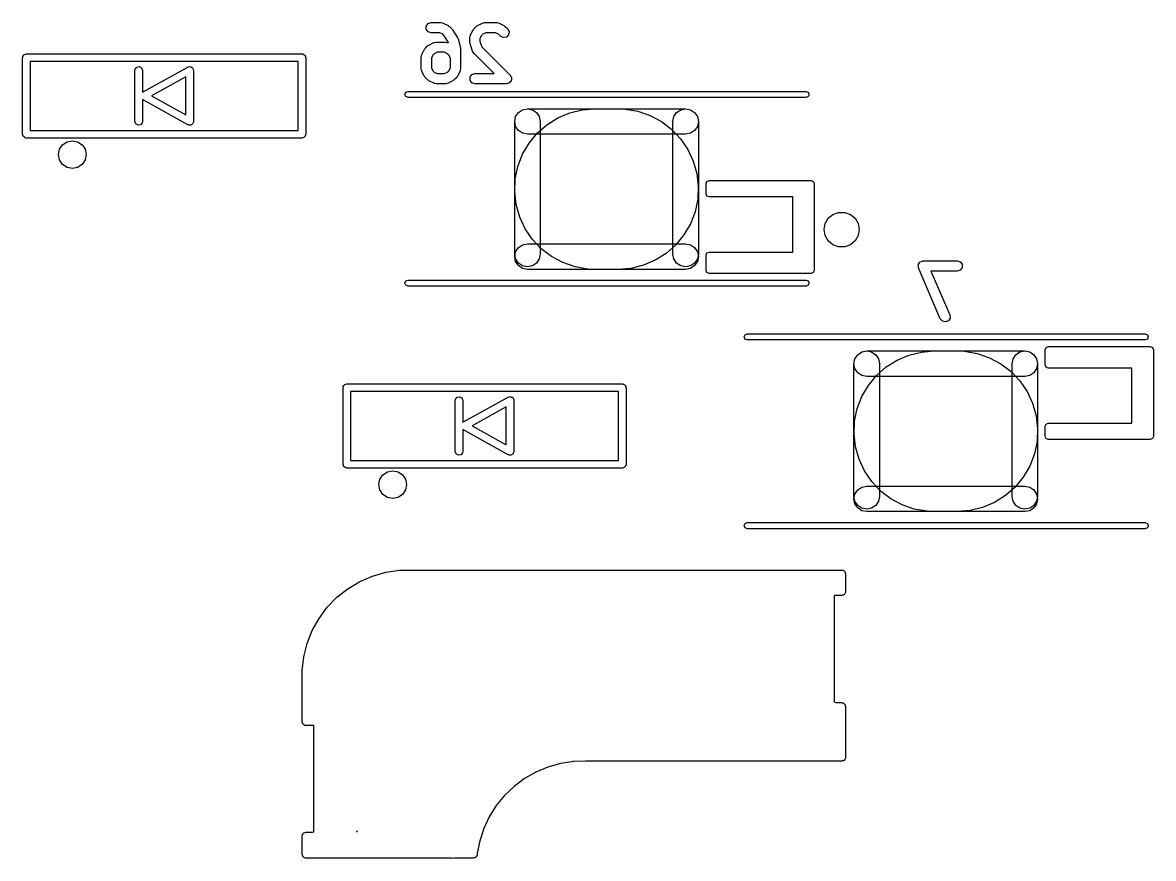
# Model space of a CAD drawing. Extents: x 62 to 223, y -188 to -37.
# Drawn here: x 125.56 to 147.72, y -66.85 to -50.46 of the extents above; entities that cross this region are included whole.
import ezdxf

# ---------------------------------------------------------------- set-up
doc = ezdxf.new("R2010")
doc.units = 0
doc.layers.add('BLACK', color=7, linetype='CONTINUOUS')

msp = doc.modelspace()

# ---------------------------------------------------------------- linework, layer by layer
at = {"layer": 'BLACK', "linetype": 'CONTINUOUS'}
for p, q in [((133.468, -50.5312), (133.505, -50.4812)), ((133.468, -50.593), (133.468, -50.5312)), ((133.505, -50.4812), (133.563, -50.4621)), ((133.563, -50.4621), (133.754, -50.4621)), ((133.754, -50.4621), (133.776, -50.4692)), ((133.776, -50.4692), (133.799, -50.4726)), ((133.799, -50.4726), (133.894, -50.5203)), ((133.894, -50.5203), (133.905, -50.5316)), ((133.905, -50.5316), (133.92, -50.539)), ((134.445, -50.539), (134.459, -50.5316)), ((134.459, -50.5316), (134.471, -50.5203)), ((134.471, -50.5203), (134.566, -50.4726)), ((134.566, -50.4726), (134.589, -50.4692)), ((134.589, -50.4692), (134.611, -50.4621)), ((134.611, -50.4621), (134.849, -50.4621)), ((134.849, -50.4621), (134.871, -50.4692)), ((134.871, -50.4692), (134.894, -50.4726)), ((134.894, -50.4726), (134.989, -50.5203)), ((134.989, -50.5203), (135.001, -50.5316)), ((135.001, -50.5316), (135.015, -50.539)), ((133.505, -50.643), (133.468, -50.593)), ((133.563, -50.6621), (133.505, -50.643)), ((133.73, -50.6621), (133.563, -50.6621)), ((133.79, -50.6919), (133.73, -50.6621)), ((133.819, -50.721), (133.79, -50.6919)), ((133.899, -50.8412), (133.819, -50.721)), ((133.92, -50.539), (133.967, -50.5866)), ((133.967, -50.5866), (133.972, -50.5956)), ((133.972, -50.5956), (133.98, -50.6019)), ((133.98, -50.6019), (134.075, -50.7447)), ((134.075, -50.7447), (134.08, -50.7613)), ((134.32, -50.7526), (134.328, -50.7306)), ((134.32, -50.8478), (134.32, -50.7526)), ((134.328, -50.7306), (134.331, -50.7078)), ((134.331, -50.7078), (134.379, -50.6126)), ((134.379, -50.6126), (134.39, -50.6011)), ((134.39, -50.6011), (134.397, -50.5866)), ((134.397, -50.5866), (134.445, -50.539)), ((134.55, -50.7166), (134.52, -50.7762)), ((134.575, -50.6919), (134.55, -50.7166)), ((134.635, -50.6621), (134.575, -50.6919)), ((134.825, -50.6621), (134.635, -50.6621)), ((134.885, -50.6919), (134.825, -50.6621)), ((134.921, -50.728), (134.885, -50.6919)), ((134.976, -50.7561), (134.921, -50.728)), ((135.037, -50.7464), (134.976, -50.7561)), ((135.015, -50.539), (135.063, -50.5866)), ((135.081, -50.7027), (135.037, -50.7464)), ((135.063, -50.5866), (135.091, -50.6417)), ((135.091, -50.6417), (135.081, -50.7027)), ((133.438, -50.982), (133.445, -50.9676)), ((133.445, -50.9676), (133.493, -50.92)), ((133.493, -50.92), (133.507, -50.9126)), ((133.507, -50.9126), (133.519, -50.9012)), ((133.519, -50.9012), (133.614, -50.8536)), ((133.614, -50.8536), (133.637, -50.8502)), ((133.637, -50.8502), (133.659, -50.843)), ((133.659, -50.843), (133.849, -50.843)), ((133.849, -50.843), (133.871, -50.8502)), ((133.871, -50.8502), (133.894, -50.8536)), ((133.894, -50.8536), (133.903, -50.8584)), ((133.903, -50.8584), (133.899, -50.8412)), ((134.08, -50.7613), (134.089, -50.7759)), ((134.089, -50.7759), (134.137, -50.9664)), ((134.137, -50.9664), (134.136, -50.9788)), ((134.325, -50.8632), (134.32, -50.8478)), ((134.326, -50.8794), (134.325, -50.8632)), ((134.373, -51.0223), (134.326, -50.8794)), ((134.52, -50.7762), (134.52, -50.8316)), ((134.52, -50.8316), (134.556, -50.9366)), ((134.556, -50.9366), (135.11, -51.4914)), ((125.555, -51.1497), (125.557, -51.14)), ((125.555, -52.6497), (125.555, -51.1497)), ((125.556, -51.1367), (125.558, -51.1338)), ((125.557, -51.14), (125.556, -51.1367)), ((125.558, -51.1338), (125.56, -51.124)), ((125.56, -51.124), (125.572, -51.1091)), ((125.572, -51.1091), (125.582, -51.0922)), ((125.582, -51.0922), (125.588, -51.0899)), ((125.588, -51.0899), (125.593, -51.0847)), ((125.593, -51.0847), (125.612, -51.0814)), ((125.612, -51.0814), (125.63, -51.0747)), ((125.63, -51.0747), (131.03, -51.0747)), ((131.03, -51.0747), (131.04, -51.0764)), ((131.04, -51.0764), (131.043, -51.0758)), ((131.043, -51.0758), (131.046, -51.0775)), ((131.046, -51.0775), (131.056, -51.0792)), ((131.056, -51.0792), (131.071, -51.0917)), ((131.071, -51.0917), (131.087, -51.1015)), ((131.087, -51.1015), (131.09, -51.1078)), ((131.09, -51.1078), (131.095, -51.1122)), ((131.095, -51.1122), (131.098, -51.1314)), ((131.098, -51.1314), (131.105, -51.1497)), ((131.105, -51.1497), (131.105, -52.6497)), ((133.368, -51.1335), (133.375, -51.1116)), ((133.368, -51.3716), (133.368, -51.1335)), ((133.375, -51.1116), (133.379, -51.0888)), ((133.379, -51.0888), (133.426, -50.9936)), ((133.426, -50.9936), (133.438, -50.982)), ((133.598, -51.0975), (133.568, -51.1571)), ((133.568, -51.1571), (133.568, -51.348)), ((133.623, -51.0728), (133.598, -51.0975)), ((133.682, -51.0431), (133.623, -51.0728)), ((133.825, -51.0431), (133.682, -51.0431)), ((133.885, -51.0728), (133.825, -51.0431)), ((133.91, -51.0975), (133.885, -51.0728)), ((133.94, -51.1571), (133.91, -51.0975)), ((133.94, -51.348), (133.94, -51.1571)), ((134.136, -50.9788), (134.14, -50.9907)), ((134.14, -50.9907), (134.14, -51.3716)), ((134.387, -51.0408), (134.373, -51.0223)), ((134.397, -51.0614), (134.387, -51.0408)), ((134.798, -51.4621), (134.397, -51.0614)), ((125.705, -51.2247), (125.705, -52.5747)), ((130.955, -51.2247), (125.705, -51.2247)), ((127.755, -51.3997), (127.76, -51.374)), ((127.755, -52.3997), (127.755, -51.3997)), ((127.76, -51.374), (127.792, -51.3347)), ((127.792, -51.3347), (127.843, -51.3258)), ((127.843, -51.3258), (127.887, -51.3515)), ((127.887, -51.3515), (127.905, -51.3997)), ((127.905, -51.8278), (128.794, -51.3341)), ((127.905, -51.3997), (127.905, -51.8278)), ((128.794, -51.3341), (128.818, -51.3256)), ((128.818, -51.3256), (128.831, -51.328)), ((128.831, -51.328), (128.843, -51.3258)), ((128.843, -51.3258), (128.855, -51.3328)), ((128.855, -51.3328), (128.869, -51.3354)), ((128.869, -51.3354), (128.877, -51.3452)), ((128.877, -51.3452), (128.887, -51.3515)), ((128.887, -51.3515), (128.892, -51.3645)), ((128.892, -51.3645), (128.901, -51.3752)), ((128.901, -51.3752), (128.901, -51.3878)), ((128.901, -51.3878), (128.905, -51.3997)), ((128.905, -51.3997), (128.905, -52.3997)), ((130.955, -52.5747), (130.955, -51.2247)), ((133.375, -51.3935), (133.368, -51.3716)), ((133.379, -51.4163), (133.375, -51.3935)), ((133.426, -51.5116), (133.379, -51.4163)), ((133.568, -51.348), (133.598, -51.4076)), ((133.598, -51.4076), (133.623, -51.4323)), ((133.885, -51.4323), (133.91, -51.4076)), ((133.91, -51.4076), (133.94, -51.348)), ((134.129, -51.4163), (134.081, -51.5116)), ((134.132, -51.3935), (134.129, -51.4163)), ((134.14, -51.3716), (134.132, -51.3935)), ((128.755, -51.5272), (128.084, -51.8997)), ((128.755, -52.2722), (128.755, -51.5272)), ((133.438, -51.5231), (133.426, -51.5116)), ((133.445, -51.5376), (133.438, -51.5231)), ((133.493, -51.5852), (133.445, -51.5376)), ((133.507, -51.5925), (133.493, -51.5852)), ((133.519, -51.6039), (133.507, -51.5925)), ((133.614, -51.6515), (133.519, -51.6039)), ((133.623, -51.4323), (133.682, -51.4621)), ((133.682, -51.4621), (133.825, -51.4621)), ((133.825, -51.4621), (133.885, -51.4323)), ((133.989, -51.6039), (133.894, -51.6515)), ((134.001, -51.5925), (133.989, -51.6039)), ((134.015, -51.5852), (134.001, -51.5925)), ((134.063, -51.5376), (134.015, -51.5852)), ((134.07, -51.5231), (134.063, -51.5376)), ((134.081, -51.5116), (134.07, -51.5231)), ((134.325, -51.5312), (134.362, -51.4812)), ((134.325, -51.593), (134.325, -51.5312)), ((134.362, -51.643), (134.325, -51.593)), ((134.362, -51.4812), (134.42, -51.4621)), ((134.42, -51.4621), (134.798, -51.4621)), ((135.112, -51.624), (135.098, -51.643)), ((135.11, -51.4914), (135.121, -51.5122)), ((135.129, -51.6075), (135.112, -51.624)), ((135.121, -51.5122), (135.135, -51.5312)), ((135.13, -51.5995), (135.129, -51.6075)), ((135.135, -51.593), (135.13, -51.5995)), ((135.135, -51.5312), (135.135, -51.5393)), ((135.135, -51.5393), (135.138, -51.5464)), ((135.138, -51.5464), (135.135, -51.5696)), ((135.135, -51.5696), (135.135, -51.593)), ((133.05, -51.8697), (133.068, -51.8273)), ((133.068, -51.8273), (133.11, -51.8097)), ((133.11, -51.8097), (140.91, -51.8097)), ((133.637, -51.655), (133.614, -51.6515)), ((133.659, -51.6621), (133.637, -51.655)), ((133.849, -51.6621), (133.659, -51.6621)), ((133.871, -51.655), (133.849, -51.6621)), ((133.894, -51.6515), (133.871, -51.655)), ((134.42, -51.6621), (134.362, -51.643)), ((135.04, -51.6621), (134.42, -51.6621)), ((135.062, -51.6549), (135.04, -51.6621)), ((135.085, -51.6512), (135.062, -51.6549)), ((135.091, -51.6455), (135.085, -51.6512)), ((135.098, -51.643), (135.091, -51.6455)), ((140.91, -51.8097), (140.952, -51.8273)), ((140.952, -51.8273), (140.97, -51.8697)), ((128.794, -52.4653), (127.905, -51.9716)), ((127.905, -51.9716), (127.905, -52.3997)), ((128.084, -51.8997), (128.755, -52.2722)), ((133.068, -51.9121), (133.05, -51.8697)), ((133.11, -51.9297), (133.068, -51.9121)), ((140.91, -51.9297), (133.11, -51.9297)), ((140.952, -51.9121), (140.91, -51.9297)), ((140.97, -51.8697), (140.952, -51.9121)), ((135.2, -52.4), (135.219, -52.3043)), ((135.2, -52.4), (135.219, -52.3043)), ((135.2, -52.4), (135.219, -52.3043)), ((135.2, -52.4), (135.219, -52.3043)), ((135.219, -52.3043), (135.273, -52.2232)), ((135.219, -52.3043), (135.273, -52.2232)), ((135.219, -52.3043), (135.273, -52.2232)), ((135.219, -52.3043), (135.273, -52.2232)), ((135.273, -52.2232), (135.354, -52.169)), ((135.273, -52.2232), (135.354, -52.169)), ((135.273, -52.2232), (135.354, -52.169)), ((135.273, -52.2232), (135.354, -52.169)), ((135.354, -52.169), (135.45, -52.15)), ((135.354, -52.169), (135.45, -52.15)), ((135.354, -52.169), (135.45, -52.15)), ((135.354, -52.169), (135.45, -52.15)), ((135.45, -52.15), (135.546, -52.169)), ((135.45, -52.15), (138.55, -52.15)), ((135.45, -52.15), (135.546, -52.169)), ((135.45, -52.15), (138.55, -52.15)), ((135.546, -52.169), (135.627, -52.2232)), ((135.546, -52.169), (135.627, -52.2232)), ((135.627, -52.2232), (135.681, -52.3043)), ((135.627, -52.2232), (135.681, -52.3043)), ((135.681, -52.3043), (135.7, -52.4)), ((135.681, -52.3043), (135.7, -52.4)), ((136.045, -52.3292), (136.278, -52.2305)), ((136.045, -52.3292), (136.278, -52.2305)), ((136.045, -52.3292), (136.278, -52.2305)), ((136.045, -52.3292), (136.278, -52.2305)), ((136.278, -52.2305), (136.523, -52.1703)), ((136.278, -52.2305), (136.523, -52.1703)), ((136.278, -52.2305), (136.523, -52.1703)), ((136.278, -52.2305), (136.523, -52.1703)), ((136.523, -52.1703), (136.775, -52.15)), ((136.523, -52.1703), (136.775, -52.15)), ((136.523, -52.1703), (136.775, -52.15)), ((136.523, -52.1703), (136.775, -52.15)), ((136.775, -52.15), (137.225, -52.15)), ((136.775, -52.15), (137.225, -52.15)), ((136.775, -52.15), (137.225, -52.15)), ((136.775, -52.15), (137.225, -52.15)), ((137.225, -52.15), (137.368, -52.1565)), ((137.225, -52.15), (137.368, -52.1565)), ((137.225, -52.15), (137.368, -52.1565)), ((137.225, -52.15), (137.368, -52.1565)), ((137.368, -52.1565), (137.617, -52.1995)), ((137.368, -52.1565), (137.617, -52.1995)), ((137.368, -52.1565), (137.617, -52.1995)), ((137.368, -52.1565), (137.617, -52.1995)), ((137.617, -52.1995), (137.856, -52.2817)), ((137.617, -52.1995), (137.856, -52.2817)), ((137.617, -52.1995), (137.856, -52.2817)), ((137.617, -52.1995), (137.856, -52.2817)), ((137.856, -52.2817), (138.078, -52.4011)), ((137.856, -52.2817), (138.078, -52.4011)), ((137.856, -52.2817), (138.078, -52.4011)), ((137.856, -52.2817), (138.078, -52.4011)), ((138.3, -52.4), (138.319, -52.3043)), ((138.3, -52.4), (138.319, -52.3043)), ((138.319, -52.3043), (138.373, -52.2232)), ((138.319, -52.3043), (138.373, -52.2232)), ((138.373, -52.2232), (138.454, -52.169)), ((138.373, -52.2232), (138.454, -52.169)), ((138.454, -52.169), (138.55, -52.15)), ((138.454, -52.169), (138.55, -52.15)), ((138.55, -52.15), (138.646, -52.169)), ((138.55, -52.15), (138.646, -52.169)), ((138.55, -52.15), (138.646, -52.169)), ((138.55, -52.15), (138.646, -52.169)), ((138.646, -52.169), (138.727, -52.2232)), ((138.646, -52.169), (138.727, -52.2232)), ((138.646, -52.169), (138.727, -52.2232)), ((138.646, -52.169), (138.727, -52.2232)), ((138.727, -52.2232), (138.781, -52.3043)), ((138.727, -52.2232), (138.781, -52.3043)), ((138.727, -52.2232), (138.781, -52.3043)), ((138.727, -52.2232), (138.781, -52.3043)), ((138.781, -52.3043), (138.8, -52.4)), ((138.781, -52.3043), (138.8, -52.4)), ((138.781, -52.3043), (138.8, -52.4)), ((138.781, -52.3043), (138.8, -52.4)), ((127.773, -52.4479), (127.755, -52.3997)), ((127.817, -52.4736), (127.773, -52.4479)), ((127.867, -52.4647), (127.817, -52.4736)), ((127.9, -52.4254), (127.867, -52.4647)), ((127.905, -52.3997), (127.9, -52.4254)), ((128.806, -52.4672), (128.794, -52.4653)), ((128.817, -52.4736), (128.806, -52.4672)), ((128.831, -52.4712), (128.817, -52.4736)), ((128.844, -52.4733), (128.831, -52.4712)), ((128.855, -52.4668), (128.844, -52.4733)), ((128.868, -52.4647), (128.855, -52.4668)), ((128.876, -52.4541), (128.868, -52.4647)), ((128.888, -52.447), (128.876, -52.4541)), ((128.892, -52.435), (128.888, -52.447)), ((128.9, -52.4254), (128.892, -52.435)), ((128.905, -52.3997), (128.9, -52.4254)), ((135.2, -55), (135.2, -52.4)), ((135.219, -52.4957), (135.2, -52.4)), ((135.2, -55), (135.2, -52.4)), ((135.219, -52.4957), (135.2, -52.4)), ((135.273, -52.5768), (135.219, -52.4957)), ((135.273, -52.5768), (135.219, -52.4957)), ((135.642, -52.6309), (135.832, -52.4638)), ((135.642, -52.6309), (135.832, -52.4638)), ((135.642, -52.6309), (135.832, -52.4638)), ((135.642, -52.6309), (135.832, -52.4638)), ((135.7, -52.4), (135.7, -55)), ((135.7, -52.4), (135.7, -55)), ((135.832, -52.4638), (136.045, -52.3292)), ((135.832, -52.4638), (136.045, -52.3292)), ((135.832, -52.4638), (136.045, -52.3292)), ((135.832, -52.4638), (136.045, -52.3292)), ((138.078, -52.4011), (138.279, -52.5545)), ((138.078, -52.4011), (138.279, -52.5545)), ((138.078, -52.4011), (138.279, -52.5545)), ((138.078, -52.4011), (138.279, -52.5545)), ((138.3, -55), (138.3, -52.4)), ((138.3, -55), (138.3, -52.4)), ((138.781, -52.4957), (138.727, -52.5768)), ((138.781, -52.4957), (138.727, -52.5768)), ((138.8, -52.4), (138.781, -52.4957)), ((138.8, -52.4), (138.781, -52.4957)), ((138.8, -52.4), (138.8, -55)), ((138.8, -52.4), (138.8, -55)), ((125.562, -52.668), (125.555, -52.6497)), ((125.565, -52.6872), (125.562, -52.668)), ((125.57, -52.6915), (125.565, -52.6872)), ((125.573, -52.6979), (125.57, -52.6915)), ((125.589, -52.7077), (125.573, -52.6979)), ((125.604, -52.7202), (125.589, -52.7077)), ((125.614, -52.7219), (125.604, -52.7202)), ((125.617, -52.7236), (125.614, -52.7219)), ((125.62, -52.723), (125.617, -52.7236)), ((125.63, -52.7247), (125.62, -52.723)), ((131.03, -52.7247), (125.63, -52.7247)), ((125.705, -52.5747), (130.955, -52.5747)), ((131.048, -52.718), (131.03, -52.7247)), ((131.067, -52.7147), (131.048, -52.718)), ((131.072, -52.7095), (131.067, -52.7147)), ((131.078, -52.7072), (131.072, -52.7095)), ((131.088, -52.6903), (131.078, -52.7072)), ((131.1, -52.6754), (131.088, -52.6903)), ((131.102, -52.6656), (131.1, -52.6754)), ((131.104, -52.6627), (131.102, -52.6656)), ((131.105, -52.6497), (131.103, -52.6594)), ((131.103, -52.6594), (131.104, -52.6627)), ((135.354, -52.631), (135.273, -52.5768)), ((135.354, -52.631), (135.273, -52.5768)), ((135.45, -52.65), (135.354, -52.631)), ((135.45, -52.65), (135.354, -52.631)), ((138.55, -52.65), (135.45, -52.65)), ((138.55, -52.65), (135.45, -52.65)), ((135.482, -52.8261), (135.642, -52.6309)), ((135.482, -52.8261), (135.642, -52.6309)), ((135.482, -52.8261), (135.642, -52.6309)), ((135.482, -52.8261), (135.642, -52.6309)), ((138.279, -52.5545), (138.452, -52.7381)), ((138.279, -52.5545), (138.452, -52.7381)), ((138.279, -52.5545), (138.452, -52.7381)), ((138.279, -52.5545), (138.452, -52.7381)), ((138.452, -52.7381), (138.594, -52.947)), ((138.452, -52.7381), (138.594, -52.947)), ((138.452, -52.7381), (138.594, -52.947)), ((138.452, -52.7381), (138.594, -52.947)), ((138.646, -52.631), (138.55, -52.65)), ((138.646, -52.631), (138.55, -52.65)), ((138.727, -52.5768), (138.646, -52.631)), ((138.727, -52.5768), (138.646, -52.631)), ((126.258, -53.0497), (126.279, -52.9456)), ((126.279, -52.9456), (126.338, -52.8573)), ((126.338, -52.8573), (126.426, -52.7983)), ((126.426, -52.7983), (126.53, -52.7776)), ((126.53, -52.7776), (126.634, -52.7983)), ((126.634, -52.7983), (126.722, -52.8573)), ((126.722, -52.8573), (126.781, -52.9456)), ((126.781, -52.9456), (126.802, -53.0497)), ((135.355, -53.0445), (135.482, -52.8261)), ((135.355, -53.0445), (135.482, -52.8261)), ((135.355, -53.0445), (135.482, -52.8261)), ((135.355, -53.0445), (135.482, -52.8261)), ((138.594, -52.947), (138.701, -53.176)), ((138.594, -52.947), (138.701, -53.176)), ((138.594, -52.947), (138.701, -53.176)), ((138.594, -52.947), (138.701, -53.176)), ((126.279, -53.1538), (126.258, -53.0497)), ((126.338, -53.2421), (126.279, -53.1538)), ((126.781, -53.1538), (126.722, -53.2421)), ((126.802, -53.0497), (126.781, -53.1538)), ((135.264, -53.2803), (135.355, -53.0445)), ((135.264, -53.2803), (135.355, -53.0445)), ((135.264, -53.2803), (135.355, -53.0445)), ((135.264, -53.2803), (135.355, -53.0445)), ((138.701, -53.176), (138.77, -53.4191)), ((138.701, -53.176), (138.77, -53.4191)), ((138.701, -53.176), (138.77, -53.4191)), ((138.701, -53.176), (138.77, -53.4191)), ((126.426, -53.3011), (126.338, -53.2421)), ((126.53, -53.3218), (126.426, -53.3011)), ((126.634, -53.3011), (126.53, -53.3218)), ((126.722, -53.2421), (126.634, -53.3011)), ((135.212, -53.5276), (135.264, -53.2803)), ((135.212, -53.5276), (135.264, -53.2803)), ((135.212, -53.5276), (135.264, -53.2803)), ((135.212, -53.5276), (135.264, -53.2803)), ((135.201, -53.78), (135.212, -53.5276)), ((135.201, -53.78), (135.212, -53.5276)), ((135.201, -53.78), (135.212, -53.5276)), ((135.201, -53.78), (135.212, -53.5276)), ((138.77, -53.4191), (138.799, -53.67)), ((138.77, -53.4191), (138.799, -53.67)), ((138.77, -53.4191), (138.799, -53.67)), ((138.77, -53.4191), (138.799, -53.67)), ((138.95, -53.6197), (138.968, -53.5773)), ((138.95, -53.8197), (138.95, -53.6197)), ((138.968, -53.5773), (139.01, -53.5597)), ((139.01, -53.5597), (141.01, -53.5597)), ((141.01, -53.5597), (141.052, -53.5773)), ((141.052, -53.5773), (141.07, -53.6197)), ((141.07, -53.6197), (141.07, -55.3197)), ((135.23, -54.0309), (135.201, -53.78)), ((135.23, -54.0309), (135.201, -53.78)), ((135.23, -54.0309), (135.201, -53.78)), ((135.23, -54.0309), (135.201, -53.78)), ((138.799, -53.67), (138.788, -53.9224)), ((138.799, -53.67), (138.788, -53.9224)), ((138.799, -53.67), (138.788, -53.9224)), ((138.799, -53.67), (138.788, -53.9224)), ((138.968, -53.8621), (138.95, -53.8197)), ((135.299, -54.274), (135.23, -54.0309)), ((135.299, -54.274), (135.23, -54.0309)), ((135.299, -54.274), (135.23, -54.0309)), ((135.299, -54.274), (135.23, -54.0309)), ((138.788, -53.9224), (138.736, -54.1697)), ((138.788, -53.9224), (138.736, -54.1697)), ((138.788, -53.9224), (138.736, -54.1697)), ((138.788, -53.9224), (138.736, -54.1697)), ((139.01, -53.8797), (138.968, -53.8621)), ((140.65, -53.8797), (139.01, -53.8797)), ((140.65, -54.9597), (140.65, -53.8797)), ((135.406, -54.503), (135.299, -54.274)), ((135.406, -54.503), (135.299, -54.274)), ((135.406, -54.503), (135.299, -54.274)), ((135.406, -54.503), (135.299, -54.274)), ((138.736, -54.1697), (138.645, -54.4055)), ((138.736, -54.1697), (138.645, -54.4055)), ((138.736, -54.1697), (138.645, -54.4055)), ((138.736, -54.1697), (138.645, -54.4055)), ((141.288, -54.4024), (141.347, -54.2993)), ((141.347, -54.2993), (141.439, -54.2228)), ((141.439, -54.2228), (141.55, -54.1821)), ((141.55, -54.1821), (141.67, -54.1821)), ((141.67, -54.1821), (141.781, -54.2228)), ((141.781, -54.2228), (141.873, -54.2993)), ((141.873, -54.2993), (141.932, -54.4024)), ((135.548, -54.7119), (135.406, -54.503)), ((135.548, -54.7119), (135.406, -54.503)), ((135.548, -54.7119), (135.406, -54.503)), ((135.548, -54.7119), (135.406, -54.503)), ((138.645, -54.4055), (138.518, -54.6239)), ((138.645, -54.4055), (138.518, -54.6239)), ((138.645, -54.4055), (138.518, -54.6239)), ((138.645, -54.4055), (138.518, -54.6239)), ((141.267, -54.5197), (141.288, -54.4024)), ((141.288, -54.637), (141.267, -54.5197)), ((141.932, -54.4024), (141.953, -54.5197)), ((141.953, -54.5197), (141.932, -54.637)), ((135.721, -54.8955), (135.548, -54.7119)), ((135.721, -54.8955), (135.548, -54.7119)), ((135.721, -54.8955), (135.548, -54.7119)), ((135.721, -54.8955), (135.548, -54.7119)), ((138.518, -54.6239), (138.358, -54.8191)), ((138.518, -54.6239), (138.358, -54.8191)), ((138.518, -54.6239), (138.358, -54.8191)), ((138.518, -54.6239), (138.358, -54.8191)), ((141.347, -54.7401), (141.288, -54.637)), ((141.439, -54.8166), (141.347, -54.7401)), ((141.873, -54.7401), (141.781, -54.8166)), ((141.932, -54.637), (141.873, -54.7401)), ((135.2, -55.05), (135.219, -54.9543)), ((135.2, -55.05), (135.219, -54.9543)), ((135.219, -54.9543), (135.273, -54.8732)), ((135.219, -54.9543), (135.273, -54.8732)), ((135.273, -54.8732), (135.354, -54.819)), ((135.273, -54.8732), (135.354, -54.819)), ((135.354, -54.819), (135.45, -54.8)), ((135.354, -54.819), (135.45, -54.8)), ((135.45, -54.8), (138.55, -54.8)), ((135.45, -54.8), (138.55, -54.8)), ((135.922, -55.0489), (135.721, -54.8955)), ((135.922, -55.0489), (135.721, -54.8955)), ((135.922, -55.0489), (135.721, -54.8955)), ((135.922, -55.0489), (135.721, -54.8955)), ((138.358, -54.8191), (138.168, -54.9862)), ((138.358, -54.8191), (138.168, -54.9862)), ((138.358, -54.8191), (138.168, -54.9862)), ((138.358, -54.8191), (138.168, -54.9862)), ((138.55, -54.8), (138.646, -54.819)), ((138.55, -54.8), (138.646, -54.819)), ((138.646, -54.819), (138.727, -54.8732)), ((138.646, -54.819), (138.727, -54.8732)), ((138.727, -54.8732), (138.781, -54.9543)), ((138.727, -54.8732), (138.781, -54.9543)), ((138.781, -54.9543), (138.8, -55.05)), ((138.781, -54.9543), (138.8, -55.05)), ((138.968, -54.9773), (139.01, -54.9597)), ((139.01, -54.9597), (140.65, -54.9597)), ((141.55, -54.8573), (141.439, -54.8166)), ((141.67, -54.8573), (141.55, -54.8573)), ((141.781, -54.8166), (141.67, -54.8573)), ((135.219, -55.0957), (135.2, -55)), ((135.219, -55.0957), (135.2, -55)), ((135.219, -55.1457), (135.2, -55.05)), ((135.219, -55.1457), (135.2, -55.05)), ((135.273, -55.1768), (135.219, -55.0957)), ((135.273, -55.1768), (135.219, -55.0957)), ((135.273, -55.2268), (135.219, -55.1457)), ((135.273, -55.2268), (135.219, -55.1457)), ((135.354, -55.231), (135.273, -55.1768)), ((135.354, -55.231), (135.273, -55.1768)), ((135.627, -55.1768), (135.546, -55.231)), ((135.627, -55.1768), (135.546, -55.231)), ((135.681, -55.0957), (135.627, -55.1768)), ((135.681, -55.0957), (135.627, -55.1768)), ((135.7, -55), (135.681, -55.0957)), ((135.7, -55), (135.681, -55.0957)), ((136.144, -55.1683), (135.922, -55.0489)), ((136.144, -55.1683), (135.922, -55.0489)), ((136.144, -55.1683), (135.922, -55.0489)), ((136.144, -55.1683), (135.922, -55.0489)), ((136.383, -55.2505), (136.144, -55.1683)), ((136.383, -55.2505), (136.144, -55.1683)), ((136.383, -55.2505), (136.144, -55.1683)), ((136.383, -55.2505), (136.144, -55.1683)), ((137.955, -55.1208), (137.722, -55.2195)), ((137.955, -55.1208), (137.722, -55.2195)), ((137.955, -55.1208), (137.722, -55.2195)), ((137.955, -55.1208), (137.722, -55.2195)), ((138.168, -54.9862), (137.955, -55.1208)), ((138.168, -54.9862), (137.955, -55.1208)), ((138.168, -54.9862), (137.955, -55.1208)), ((138.168, -54.9862), (137.955, -55.1208)), ((138.319, -55.0957), (138.3, -55)), ((138.319, -55.0957), (138.3, -55)), ((138.373, -55.1768), (138.319, -55.0957)), ((138.373, -55.1768), (138.319, -55.0957)), ((138.454, -55.231), (138.373, -55.1768)), ((138.454, -55.231), (138.373, -55.1768)), ((138.727, -55.1768), (138.646, -55.231)), ((138.727, -55.1768), (138.646, -55.231)), ((138.781, -55.0957), (138.727, -55.1768)), ((138.781, -55.0957), (138.727, -55.1768)), ((138.781, -55.1457), (138.727, -55.2268)), ((138.781, -55.1457), (138.727, -55.2268)), ((138.8, -55), (138.781, -55.0957)), ((138.8, -55), (138.781, -55.0957)), ((138.8, -55.05), (138.781, -55.1457)), ((138.8, -55.05), (138.781, -55.1457)), ((138.95, -55.0197), (138.968, -54.9773)), ((138.95, -55.3197), (138.95, -55.0197)), ((143.112, -55.2012), (143.127, -55.1797)), ((143.127, -55.1797), (143.141, -55.1568)), ((143.141, -55.1568), (143.145, -55.155)), ((143.145, -55.155), (143.148, -55.1512)), ((143.148, -55.1512), (143.173, -55.143)), ((143.173, -55.143), (143.198, -55.1325)), ((143.198, -55.1325), (143.202, -55.1335)), ((143.202, -55.1335), (143.207, -55.1321)), ((143.207, -55.1321), (143.873, -55.1321)), ((143.873, -55.1321), (143.932, -55.1512)), ((143.932, -55.1512), (143.968, -55.2012)), ((135.354, -55.281), (135.273, -55.2268)), ((135.354, -55.281), (135.273, -55.2268)), ((135.45, -55.25), (135.354, -55.231)), ((135.45, -55.25), (135.354, -55.231)), ((135.45, -55.3), (135.354, -55.281)), ((135.45, -55.3), (135.354, -55.281)), ((135.546, -55.231), (135.45, -55.25)), ((135.546, -55.231), (135.45, -55.25)), ((138.55, -55.3), (135.45, -55.3)), ((138.55, -55.3), (135.45, -55.3)), ((136.632, -55.2935), (136.383, -55.2505)), ((136.632, -55.2935), (136.383, -55.2505)), ((136.632, -55.2935), (136.383, -55.2505)), ((136.632, -55.2935), (136.383, -55.2505)), ((136.775, -55.3), (136.632, -55.2935)), ((136.775, -55.3), (136.632, -55.2935)), ((136.775, -55.3), (136.632, -55.2935)), ((136.775, -55.3), (136.632, -55.2935)), ((137.225, -55.3), (136.775, -55.3)), ((137.225, -55.3), (136.775, -55.3)), ((137.225, -55.3), (136.775, -55.3)), ((137.225, -55.3), (136.775, -55.3)), ((137.477, -55.2797), (137.225, -55.3)), ((137.477, -55.2797), (137.225, -55.3)), ((137.477, -55.2797), (137.225, -55.3)), ((137.477, -55.2797), (137.225, -55.3)), ((137.722, -55.2195), (137.477, -55.2797)), ((137.722, -55.2195), (137.477, -55.2797)), ((137.722, -55.2195), (137.477, -55.2797)), ((137.722, -55.2195), (137.477, -55.2797)), ((138.55, -55.25), (138.454, -55.231)), ((138.55, -55.25), (138.454, -55.231)), ((138.646, -55.231), (138.55, -55.25)), ((138.646, -55.231), (138.55, -55.25)), ((138.646, -55.281), (138.55, -55.3)), ((138.646, -55.281), (138.55, -55.3)), ((138.727, -55.2268), (138.646, -55.281)), ((138.727, -55.2268), (138.646, -55.281)), ((138.968, -55.3621), (138.95, -55.3197)), ((139.01, -55.3797), (138.968, -55.3621)), ((141.01, -55.3797), (139.01, -55.3797)), ((141.052, -55.3621), (141.01, -55.3797)), ((141.07, -55.3197), (141.052, -55.3621)), ((143.109, -55.2099), (143.112, -55.2059)), ((143.112, -55.2364), (143.109, -55.2099)), ((143.112, -55.2059), (143.112, -55.2012)), ((143.112, -55.263), (143.112, -55.2364)), ((143.114, -55.2668), (143.112, -55.263)), ((143.115, -55.2715), (143.114, -55.2668)), ((143.543, -56.2715), (143.115, -55.2715)), ((143.873, -55.3321), (143.358, -55.3321)), ((143.358, -55.3321), (143.727, -56.1927)), ((143.932, -55.313), (143.873, -55.3321)), ((143.968, -55.263), (143.932, -55.313)), ((143.968, -55.2012), (143.968, -55.263)), ((133.05, -55.5697), (133.068, -55.5273)), ((133.068, -55.6121), (133.05, -55.5697)), ((133.068, -55.5273), (133.11, -55.5097)), ((133.11, -55.6297), (133.068, -55.6121)), ((133.11, -55.5097), (140.91, -55.5097)), ((140.91, -55.6297), (133.11, -55.6297)), ((140.91, -55.5097), (140.952, -55.5273)), ((140.952, -55.6121), (140.91, -55.6297)), ((140.952, -55.5273), (140.97, -55.5697)), ((140.97, -55.5697), (140.952, -55.6121)), ((143.584, -56.318), (143.543, -56.2715)), ((143.733, -56.2542), (143.701, -56.3073)), ((143.727, -56.1927), (143.733, -56.2542)), ((143.644, -56.3317), (143.584, -56.318)), ((143.701, -56.3073), (143.644, -56.3317)), ((139.699, -56.6247), (139.717, -56.5823)), ((139.717, -56.6671), (139.699, -56.6247)), ((139.717, -56.5823), (139.759, -56.5647)), ((139.759, -56.6847), (139.717, -56.6671)), ((139.759, -56.5647), (147.559, -56.5647)), ((147.559, -56.6847), (139.759, -56.6847)), ((147.559, -56.5647), (147.601, -56.5823)), ((147.601, -56.6671), (147.559, -56.6847)), ((147.601, -56.5823), (147.619, -56.6247)), ((147.619, -56.6247), (147.601, -56.6671)), ((141.923, -56.9732), (142.004, -56.919)), ((141.923, -56.9732), (142.004, -56.919)), ((141.923, -56.9732), (142.004, -56.919)), ((141.923, -56.9732), (142.004, -56.919)), ((142.004, -56.919), (142.1, -56.9)), ((142.004, -56.919), (142.1, -56.9)), ((142.004, -56.919), (142.1, -56.9)), ((142.004, -56.919), (142.1, -56.9)), ((142.1, -56.9), (142.196, -56.919)), ((142.1, -56.9), (145.2, -56.9)), ((142.1, -56.9), (142.196, -56.919)), ((142.1, -56.9), (145.2, -56.9)), ((142.196, -56.919), (142.277, -56.9732)), ((142.196, -56.919), (142.277, -56.9732)), ((142.928, -56.9805), (143.173, -56.9203)), ((142.928, -56.9805), (143.173, -56.9203)), ((142.928, -56.9805), (143.173, -56.9203)), ((142.928, -56.9805), (143.173, -56.9203)), ((143.173, -56.9203), (143.425, -56.9)), ((143.173, -56.9203), (143.425, -56.9)), ((143.173, -56.9203), (143.425, -56.9)), ((143.173, -56.9203), (143.425, -56.9)), ((143.425, -56.9), (143.875, -56.9)), ((143.425, -56.9), (143.875, -56.9)), ((143.425, -56.9), (143.875, -56.9)), ((143.425, -56.9), (143.875, -56.9)), ((143.875, -56.9), (144.018, -56.9065)), ((143.875, -56.9), (144.018, -56.9065)), ((143.875, -56.9), (144.018, -56.9065)), ((143.875, -56.9), (144.018, -56.9065)), ((144.018, -56.9065), (144.267, -56.9495)), ((144.018, -56.9065), (144.267, -56.9495)), ((144.018, -56.9065), (144.267, -56.9495)), ((144.018, -56.9065), (144.267, -56.9495)), ((144.267, -56.9495), (144.506, -57.0317)), ((144.267, -56.9495), (144.506, -57.0317)), ((144.267, -56.9495), (144.506, -57.0317)), ((144.267, -56.9495), (144.506, -57.0317)), ((145.023, -56.9732), (145.104, -56.919)), ((145.023, -56.9732), (145.104, -56.919)), ((145.104, -56.919), (145.2, -56.9)), ((145.104, -56.919), (145.2, -56.9)), ((145.2, -56.9), (145.296, -56.919)), ((145.2, -56.9), (145.296, -56.919)), ((145.2, -56.9), (145.296, -56.919)), ((145.2, -56.9), (145.296, -56.919)), ((145.296, -56.919), (145.377, -56.9732)), ((145.296, -56.919), (145.377, -56.9732)), ((145.296, -56.919), (145.377, -56.9732)), ((145.296, -56.919), (145.377, -56.9732)), ((145.599, -56.8747), (145.617, -56.8323)), ((145.599, -57.1747), (145.599, -56.8747)), ((145.617, -56.8323), (145.659, -56.8147)), ((145.659, -56.8147), (147.659, -56.8147)), ((147.659, -56.8147), (147.701, -56.8323)), ((147.701, -56.8323), (147.719, -56.8747)), ((147.719, -56.8747), (147.719, -58.5747)), ((141.85, -57.15), (141.869, -57.0543)), ((141.85, -57.15), (141.869, -57.0543)), ((141.85, -57.15), (141.869, -57.0543)), ((141.85, -57.15), (141.869, -57.0543)), ((141.85, -59.75), (141.85, -57.15)), ((141.869, -57.2457), (141.85, -57.15)), ((141.85, -59.75), (141.85, -57.15)), ((141.869, -57.2457), (141.85, -57.15)), ((141.869, -57.0543), (141.923, -56.9732)), ((141.869, -57.0543), (141.923, -56.9732)), ((141.869, -57.0543), (141.923, -56.9732)), ((141.869, -57.0543), (141.923, -56.9732)), ((142.277, -56.9732), (142.331, -57.0543)), ((142.277, -56.9732), (142.331, -57.0543)), ((142.331, -57.0543), (142.35, -57.15)), ((142.331, -57.0543), (142.35, -57.15)), ((142.35, -57.15), (142.35, -59.75)), ((142.35, -57.15), (142.35, -59.75)), ((142.482, -57.2138), (142.695, -57.0792)), ((142.482, -57.2138), (142.695, -57.0792)), ((142.482, -57.2138), (142.695, -57.0792)), ((142.482, -57.2138), (142.695, -57.0792)), ((142.695, -57.0792), (142.928, -56.9805)), ((142.695, -57.0792), (142.928, -56.9805)), ((142.695, -57.0792), (142.928, -56.9805)), ((142.695, -57.0792), (142.928, -56.9805)), ((144.506, -57.0317), (144.728, -57.1511)), ((144.506, -57.0317), (144.728, -57.1511)), ((144.506, -57.0317), (144.728, -57.1511)), ((144.506, -57.0317), (144.728, -57.1511)), ((144.728, -57.1511), (144.929, -57.3045)), ((144.728, -57.1511), (144.929, -57.3045)), ((144.728, -57.1511), (144.929, -57.3045)), ((144.728, -57.1511), (144.929, -57.3045)), ((144.95, -57.15), (144.969, -57.0543)), ((144.95, -57.15), (144.969, -57.0543)), ((144.95, -59.75), (144.95, -57.15)), ((144.95, -59.75), (144.95, -57.15)), ((144.969, -57.0543), (145.023, -56.9732)), ((144.969, -57.0543), (145.023, -56.9732)), ((145.377, -56.9732), (145.431, -57.0543)), ((145.377, -56.9732), (145.431, -57.0543)), ((145.377, -56.9732), (145.431, -57.0543)), ((145.377, -56.9732), (145.431, -57.0543)), ((145.431, -57.0543), (145.45, -57.15)), ((145.431, -57.0543), (145.45, -57.15)), ((145.431, -57.0543), (145.45, -57.15)), ((145.431, -57.0543), (145.45, -57.15)), ((145.45, -57.15), (145.431, -57.2457)), ((145.45, -57.15), (145.431, -57.2457)), ((145.45, -57.15), (145.45, -59.75)), ((145.45, -57.15), (145.45, -59.75)), ((145.617, -57.2171), (145.599, -57.1747)), ((141.923, -57.3268), (141.869, -57.2457)), ((141.923, -57.3268), (141.869, -57.2457)), ((142.004, -57.381), (141.923, -57.3268)), ((142.004, -57.381), (141.923, -57.3268)), ((142.1, -57.4), (142.004, -57.381)), ((142.1, -57.4), (142.004, -57.381)), ((145.2, -57.4), (142.1, -57.4)), ((145.2, -57.4), (142.1, -57.4)), ((142.132, -57.5761), (142.292, -57.3809)), ((142.132, -57.5761), (142.292, -57.3809)), ((142.132, -57.5761), (142.292, -57.3809)), ((142.132, -57.5761), (142.292, -57.3809)), ((142.292, -57.3809), (142.482, -57.2138)), ((142.292, -57.3809), (142.482, -57.2138)), ((142.292, -57.3809), (142.482, -57.2138)), ((142.292, -57.3809), (142.482, -57.2138)), ((144.929, -57.3045), (145.102, -57.4881)), ((144.929, -57.3045), (145.102, -57.4881)), ((144.929, -57.3045), (145.102, -57.4881)), ((144.929, -57.3045), (145.102, -57.4881)), ((145.296, -57.381), (145.2, -57.4)), ((145.296, -57.381), (145.2, -57.4)), ((145.377, -57.3268), (145.296, -57.381)), ((145.377, -57.3268), (145.296, -57.381)), ((145.431, -57.2457), (145.377, -57.3268)), ((145.431, -57.2457), (145.377, -57.3268)), ((145.659, -57.2347), (145.617, -57.2171)), ((147.299, -57.2347), (145.659, -57.2347)), ((147.299, -58.3147), (147.299, -57.2347)), ((131.835, -57.6197), (131.837, -57.61)), ((131.835, -59.1197), (131.835, -57.6197)), ((131.836, -57.6067), (131.838, -57.6038)), ((131.837, -57.61), (131.836, -57.6067)), ((131.838, -57.6038), (131.84, -57.594)), ((131.84, -57.594), (131.852, -57.5791)), ((131.852, -57.5791), (131.862, -57.5622)), ((131.862, -57.5622), (131.868, -57.5599)), ((131.868, -57.5599), (131.873, -57.5547)), ((131.873, -57.5547), (131.892, -57.5514)), ((131.892, -57.5514), (131.91, -57.5447)), ((131.91, -57.5447), (137.31, -57.5447)), ((137.31, -57.5447), (137.32, -57.5464)), ((137.32, -57.5464), (137.323, -57.5458)), ((137.323, -57.5458), (137.326, -57.5475)), ((137.326, -57.5475), (137.336, -57.5492)), ((137.336, -57.5492), (137.351, -57.5617)), ((137.351, -57.5617), (137.367, -57.5715)), ((137.367, -57.5715), (137.37, -57.5778)), ((137.37, -57.5778), (137.375, -57.5822)), ((137.375, -57.5822), (137.378, -57.6014)), ((137.378, -57.6014), (137.385, -57.6197)), ((137.385, -57.6197), (137.385, -59.1197)), ((142.005, -57.7945), (142.132, -57.5761)), ((142.005, -57.7945), (142.132, -57.5761)), ((142.005, -57.7945), (142.132, -57.5761)), ((142.005, -57.7945), (142.132, -57.5761)), ((145.102, -57.4881), (145.244, -57.697)), ((145.102, -57.4881), (145.244, -57.697)), ((145.102, -57.4881), (145.244, -57.697)), ((145.102, -57.4881), (145.244, -57.697)), ((131.985, -57.6947), (131.985, -59.0447)), ((137.235, -57.6947), (131.985, -57.6947)), ((134.035, -57.8697), (134.04, -57.844)), ((134.04, -57.844), (134.072, -57.8047)), ((134.072, -57.8047), (134.123, -57.7958)), ((134.123, -57.7958), (134.167, -57.8215)), ((134.167, -57.8215), (134.185, -57.8697)), ((134.185, -58.2978), (135.074, -57.8041)), ((135.074, -57.8041), (135.098, -57.7956)), ((135.098, -57.7956), (135.111, -57.798)), ((135.111, -57.798), (135.123, -57.7958)), ((135.123, -57.7958), (135.135, -57.8028)), ((135.135, -57.8028), (135.149, -57.8054)), ((135.149, -57.8054), (135.157, -57.8152)), ((135.157, -57.8152), (135.167, -57.8215)), ((135.167, -57.8215), (135.172, -57.8345)), ((135.172, -57.8345), (135.181, -57.8452)), ((135.181, -57.8452), (135.181, -57.8578)), ((137.235, -59.0447), (137.235, -57.6947)), ((141.914, -58.0303), (142.005, -57.7945)), ((141.914, -58.0303), (142.005, -57.7945)), ((141.914, -58.0303), (142.005, -57.7945)), ((141.914, -58.0303), (142.005, -57.7945)), ((145.244, -57.697), (145.351, -57.926)), ((145.244, -57.697), (145.351, -57.926)), ((145.244, -57.697), (145.351, -57.926)), ((145.244, -57.697), (145.351, -57.926)), ((134.035, -58.8697), (134.035, -57.8697)), ((134.185, -57.8697), (134.185, -58.2978)), ((135.035, -57.9972), (134.364, -58.3697)), ((135.035, -58.7422), (135.035, -57.9972)), ((135.181, -57.8578), (135.185, -57.8697)), ((135.185, -57.8697), (135.185, -58.8697)), ((141.862, -58.2776), (141.914, -58.0303)), ((141.862, -58.2776), (141.914, -58.0303)), ((141.862, -58.2776), (141.914, -58.0303)), ((141.862, -58.2776), (141.914, -58.0303)), ((145.351, -57.926), (145.42, -58.1691)), ((145.351, -57.926), (145.42, -58.1691)), ((145.351, -57.926), (145.42, -58.1691)), ((145.351, -57.926), (145.42, -58.1691)), ((141.851, -58.53), (141.862, -58.2776)), ((141.851, -58.53), (141.862, -58.2776)), ((141.851, -58.53), (141.862, -58.2776)), ((141.851, -58.53), (141.862, -58.2776)), ((145.42, -58.1691), (145.449, -58.42)), ((145.42, -58.1691), (145.449, -58.42)), ((145.42, -58.1691), (145.449, -58.42)), ((145.42, -58.1691), (145.449, -58.42)), ((135.074, -58.9353), (134.185, -58.4416)), ((134.185, -58.4416), (134.185, -58.8697)), ((134.364, -58.3697), (135.035, -58.7422)), ((145.449, -58.42), (145.438, -58.6724)), ((145.449, -58.42), (145.438, -58.6724)), ((145.449, -58.42), (145.438, -58.6724)), ((145.449, -58.42), (145.438, -58.6724)), ((145.599, -58.3747), (145.617, -58.3323)), ((145.599, -58.5747), (145.599, -58.3747)), ((145.617, -58.3323), (145.659, -58.3147)), ((145.659, -58.3147), (147.299, -58.3147)), ((141.88, -58.7809), (141.851, -58.53)), ((141.88, -58.7809), (141.851, -58.53)), ((141.88, -58.7809), (141.851, -58.53)), ((141.88, -58.7809), (141.851, -58.53)), ((145.438, -58.6724), (145.386, -58.9197)), ((145.438, -58.6724), (145.386, -58.9197)), ((145.438, -58.6724), (145.386, -58.9197)), ((145.438, -58.6724), (145.386, -58.9197)), ((145.617, -58.6171), (145.599, -58.5747)), ((145.659, -58.6347), (145.617, -58.6171)), ((147.659, -58.6347), (145.659, -58.6347)), ((147.701, -58.6171), (147.659, -58.6347)), ((147.719, -58.5747), (147.701, -58.6171)), ((134.053, -58.9179), (134.035, -58.8697)), ((134.097, -58.9436), (134.053, -58.9179)), ((134.148, -58.9347), (134.097, -58.9436)), ((134.18, -58.8954), (134.148, -58.9347)), ((134.185, -58.8697), (134.18, -58.8954)), ((135.086, -58.9372), (135.074, -58.9353)), ((135.097, -58.9436), (135.086, -58.9372)), ((135.111, -58.9412), (135.097, -58.9436)), ((135.124, -58.9433), (135.111, -58.9412)), ((135.135, -58.9368), (135.124, -58.9433)), ((135.148, -58.9347), (135.135, -58.9368)), ((135.156, -58.9241), (135.148, -58.9347)), ((135.168, -58.917), (135.156, -58.9241)), ((135.172, -58.905), (135.168, -58.917)), ((135.18, -58.8954), (135.172, -58.905)), ((135.185, -58.8697), (135.18, -58.8954)), ((141.949, -59.024), (141.88, -58.7809)), ((141.949, -59.024), (141.88, -58.7809)), ((141.949, -59.024), (141.88, -58.7809)), ((141.949, -59.024), (141.88, -58.7809)), ((145.386, -58.9197), (145.295, -59.1555)), ((145.386, -58.9197), (145.295, -59.1555)), ((145.386, -58.9197), (145.295, -59.1555)), ((145.386, -58.9197), (145.295, -59.1555)), ((131.842, -59.138), (131.835, -59.1197)), ((131.845, -59.1572), (131.842, -59.138)), ((131.85, -59.1615), (131.845, -59.1572)), ((131.853, -59.1679), (131.85, -59.1615)), ((131.869, -59.1777), (131.853, -59.1679)), ((131.884, -59.1902), (131.869, -59.1777)), ((131.985, -59.0447), (137.235, -59.0447)), ((137.358, -59.1772), (137.352, -59.1795)), ((137.368, -59.1603), (137.358, -59.1772)), ((137.38, -59.1454), (137.368, -59.1603)), ((137.382, -59.1356), (137.38, -59.1454)), ((137.384, -59.1327), (137.382, -59.1356)), ((137.385, -59.1197), (137.383, -59.1294)), ((137.383, -59.1294), (137.384, -59.1327)), ((142.056, -59.253), (141.949, -59.024)), ((142.056, -59.253), (141.949, -59.024)), ((142.056, -59.253), (141.949, -59.024)), ((142.056, -59.253), (141.949, -59.024)), ((145.295, -59.1555), (145.168, -59.3739)), ((145.295, -59.1555), (145.168, -59.3739)), ((145.295, -59.1555), (145.168, -59.3739)), ((145.295, -59.1555), (145.168, -59.3739)), ((131.894, -59.1919), (131.884, -59.1902)), ((131.897, -59.1936), (131.894, -59.1919)), ((131.9, -59.193), (131.897, -59.1936)), ((131.91, -59.1947), (131.9, -59.193)), ((137.31, -59.1947), (131.91, -59.1947)), ((132.559, -59.4156), (132.618, -59.3273)), ((132.618, -59.3273), (132.706, -59.2683)), ((132.706, -59.2683), (132.81, -59.2476)), ((132.81, -59.2476), (132.914, -59.2683)), ((132.914, -59.2683), (133.002, -59.3273)), ((133.002, -59.3273), (133.061, -59.4156)), ((137.328, -59.188), (137.31, -59.1947)), ((137.347, -59.1847), (137.328, -59.188)), ((137.352, -59.1795), (137.347, -59.1847)), ((142.198, -59.4619), (142.056, -59.253)), ((142.198, -59.4619), (142.056, -59.253)), ((142.198, -59.4619), (142.056, -59.253)), ((142.198, -59.4619), (142.056, -59.253)), ((145.168, -59.3739), (145.008, -59.5691)), ((145.168, -59.3739), (145.008, -59.5691)), ((145.168, -59.3739), (145.008, -59.5691)), ((145.168, -59.3739), (145.008, -59.5691)), ((132.538, -59.5197), (132.559, -59.4156)), ((132.559, -59.6238), (132.538, -59.5197)), ((133.061, -59.4156), (133.082, -59.5197)), ((133.082, -59.5197), (133.061, -59.6238)), ((141.923, -59.6232), (142.004, -59.569)), ((141.923, -59.6232), (142.004, -59.569)), ((142.004, -59.569), (142.1, -59.55)), ((142.004, -59.569), (142.1, -59.55)), ((142.1, -59.55), (145.2, -59.55)), ((142.1, -59.55), (145.2, -59.55)), ((142.371, -59.6455), (142.198, -59.4619)), ((142.371, -59.6455), (142.198, -59.4619)), ((142.371, -59.6455), (142.198, -59.4619)), ((142.371, -59.6455), (142.198, -59.4619)), ((145.008, -59.5691), (144.818, -59.7362)), ((145.008, -59.5691), (144.818, -59.7362)), ((145.008, -59.5691), (144.818, -59.7362)), ((145.008, -59.5691), (144.818, -59.7362)), ((145.2, -59.55), (145.296, -59.569)), ((145.2, -59.55), (145.296, -59.569)), ((145.296, -59.569), (145.377, -59.6232)), ((145.296, -59.569), (145.377, -59.6232)), ((132.618, -59.7121), (132.559, -59.6238)), ((132.706, -59.7711), (132.618, -59.7121)), ((132.81, -59.7918), (132.706, -59.7711)), ((132.914, -59.7711), (132.81, -59.7918)), ((133.002, -59.7121), (132.914, -59.7711)), ((133.061, -59.6238), (133.002, -59.7121)), ((141.85, -59.8), (141.869, -59.7043)), ((141.85, -59.8), (141.869, -59.7043)), ((141.869, -59.8457), (141.85, -59.75)), ((141.869, -59.8457), (141.85, -59.75)), ((141.869, -59.8957), (141.85, -59.8)), ((141.869, -59.8957), (141.85, -59.8)), ((141.869, -59.7043), (141.923, -59.6232)), ((141.869, -59.7043), (141.923, -59.6232)), ((142.35, -59.75), (142.331, -59.8457)), ((142.35, -59.75), (142.331, -59.8457)), ((142.572, -59.7989), (142.371, -59.6455)), ((142.572, -59.7989), (142.371, -59.6455)), ((142.572, -59.7989), (142.371, -59.6455)), ((142.572, -59.7989), (142.371, -59.6455)), ((142.794, -59.9183), (142.572, -59.7989)), ((142.794, -59.9183), (142.572, -59.7989)), ((142.794, -59.9183), (142.572, -59.7989)), ((142.794, -59.9183), (142.572, -59.7989)), ((144.818, -59.7362), (144.605, -59.8708)), ((144.818, -59.7362), (144.605, -59.8708)), ((144.818, -59.7362), (144.605, -59.8708)), ((144.818, -59.7362), (144.605, -59.8708)), ((144.969, -59.8457), (144.95, -59.75)), ((144.969, -59.8457), (144.95, -59.75)), ((145.377, -59.6232), (145.431, -59.7043)), ((145.377, -59.6232), (145.431, -59.7043)), ((145.431, -59.7043), (145.45, -59.8)), ((145.431, -59.7043), (145.45, -59.8)), ((145.45, -59.75), (145.431, -59.8457)), ((145.45, -59.75), (145.431, -59.8457)), ((145.45, -59.8), (145.431, -59.8957)), ((145.45, -59.8), (145.431, -59.8957)), ((141.923, -59.9268), (141.869, -59.8457)), ((141.923, -59.9268), (141.869, -59.8457)), ((141.923, -59.9768), (141.869, -59.8957)), ((141.923, -59.9768), (141.869, -59.8957)), ((142.004, -59.981), (141.923, -59.9268)), ((142.004, -59.981), (141.923, -59.9268)), ((142.004, -60.031), (141.923, -59.9768)), ((142.004, -60.031), (141.923, -59.9768)), ((142.1, -60), (142.004, -59.981)), ((142.1, -60), (142.004, -59.981)), ((142.1, -60.05), (142.004, -60.031)), ((142.1, -60.05), (142.004, -60.031)), ((142.196, -59.981), (142.1, -60)), ((142.196, -59.981), (142.1, -60)), ((145.2, -60.05), (142.1, -60.05)), ((145.2, -60.05), (142.1, -60.05)), ((142.277, -59.9268), (142.196, -59.981)), ((142.277, -59.9268), (142.196, -59.981)), ((142.331, -59.8457), (142.277, -59.9268)), ((142.331, -59.8457), (142.277, -59.9268)), ((143.033, -60.0005), (142.794, -59.9183)), ((143.033, -60.0005), (142.794, -59.9183)), ((143.033, -60.0005), (142.794, -59.9183)), ((143.033, -60.0005), (142.794, -59.9183)), ((143.282, -60.0435), (143.033, -60.0005)), ((143.282, -60.0435), (143.033, -60.0005)), ((143.282, -60.0435), (143.033, -60.0005)), ((143.282, -60.0435), (143.033, -60.0005)), ((143.425, -60.05), (143.282, -60.0435)), ((143.425, -60.05), (143.282, -60.0435)), ((143.425, -60.05), (143.282, -60.0435)), ((143.425, -60.05), (143.282, -60.0435)), ((143.875, -60.05), (143.425, -60.05)), ((143.875, -60.05), (143.425, -60.05)), ((143.875, -60.05), (143.425, -60.05)), ((143.875, -60.05), (143.425, -60.05)), ((144.127, -60.0297), (143.875, -60.05)), ((144.127, -60.0297), (143.875, -60.05)), ((144.127, -60.0297), (143.875, -60.05)), ((144.127, -60.0297), (143.875, -60.05)), ((144.372, -59.9695), (144.127, -60.0297)), ((144.372, -59.9695), (144.127, -60.0297)), ((144.372, -59.9695), (144.127, -60.0297)), ((144.372, -59.9695), (144.127, -60.0297)), ((144.605, -59.8708), (144.372, -59.9695)), ((144.605, -59.8708), (144.372, -59.9695)), ((144.605, -59.8708), (144.372, -59.9695)), ((144.605, -59.8708), (144.372, -59.9695)), ((145.023, -59.9268), (144.969, -59.8457)), ((145.023, -59.9268), (144.969, -59.8457)), ((145.104, -59.981), (145.023, -59.9268)), ((145.104, -59.981), (145.023, -59.9268)), ((145.2, -60), (145.104, -59.981)), ((145.2, -60), (145.104, -59.981)), ((145.296, -59.981), (145.2, -60)), ((145.296, -59.981), (145.2, -60)), ((145.296, -60.031), (145.2, -60.05)), ((145.296, -60.031), (145.2, -60.05)), ((145.377, -59.9268), (145.296, -59.981)), ((145.377, -59.9268), (145.296, -59.981)), ((145.377, -59.9768), (145.296, -60.031)), ((145.377, -59.9768), (145.296, -60.031)), ((145.431, -59.8457), (145.377, -59.9268)), ((145.431, -59.8457), (145.377, -59.9268)), ((145.431, -59.8957), (145.377, -59.9768)), ((145.431, -59.8957), (145.377, -59.9768)), ((139.699, -60.3247), (139.717, -60.2823)), ((139.717, -60.2823), (139.759, -60.2647)), ((139.759, -60.2647), (147.559, -60.2647)), ((147.559, -60.2647), (147.601, -60.2823)), ((147.601, -60.2823), (147.619, -60.3247)), ((139.717, -60.3671), (139.699, -60.3247)), ((139.759, -60.3847), (139.717, -60.3671)), ((147.559, -60.3847), (139.759, -60.3847)), ((147.601, -60.3671), (147.559, -60.3847)), ((147.619, -60.3247), (147.601, -60.3671)), ((132.162, -61.4209), (132.412, -61.313)), ((132.412, -61.313), (132.673, -61.2386)), ((132.673, -61.2386), (132.942, -61.199)), ((132.942, -61.199), (133.21, -61.1949)), ((133.21, -61.1949), (133.21, -61.1947)), ((133.21, -61.1947), (141.61, -61.1947)), ((141.61, -61.1947), (141.62, -61.1964)), ((141.62, -61.1964), (141.623, -61.1958)), ((141.623, -61.1958), (141.626, -61.1975)), ((141.626, -61.1975), (141.636, -61.1992)), ((141.636, -61.1992), (141.651, -61.2117)), ((141.651, -61.2117), (141.667, -61.2215)), ((141.667, -61.2215), (141.67, -61.2278)), ((141.67, -61.2278), (141.675, -61.2322)), ((141.675, -61.2322), (141.678, -61.2514)), ((141.678, -61.2514), (141.685, -61.2697)), ((141.685, -61.2697), (141.685, -61.6197)), ((131.716, -61.7292), (131.929, -61.5604)), ((131.929, -61.5604), (132.162, -61.4209)), ((131.527, -61.9243), (131.716, -61.7292)), ((141.61, -61.6947), (141.465, -61.6947)), ((141.465, -61.6947), (141.465, -63.7797)), ((141.628, -61.688), (141.61, -61.6947)), ((141.647, -61.6847), (141.628, -61.688)), ((141.652, -61.6795), (141.647, -61.6847)), ((141.658, -61.6772), (141.652, -61.6795)), ((141.668, -61.6603), (141.658, -61.6772)), ((141.68, -61.6454), (141.668, -61.6603)), ((141.682, -61.6356), (141.68, -61.6454)), ((141.684, -61.6327), (141.682, -61.6356)), ((141.685, -61.6197), (141.683, -61.6294)), ((141.683, -61.6294), (141.684, -61.6327)), ((131.365, -62.1424), (131.527, -61.9243)), ((131.233, -62.3798), (131.365, -62.1424)), ((131.133, -62.6325), (131.233, -62.3798)), ((131.066, -62.896), (131.133, -62.6325)), ((131.035, -63.166), (131.066, -62.896)), ((131.035, -63.1672), (131.035, -63.166)), ((131.035, -63.1697), (131.035, -63.1672)), ((131.035, -64.1697), (131.035, -63.1697)), ((141.465, -63.7797), (141.496, -63.7947)), ((141.496, -63.7947), (141.61, -63.7947)), ((141.61, -63.7947), (141.62, -63.7964)), ((141.62, -63.7964), (141.623, -63.7958)), ((141.623, -63.7958), (141.626, -63.7975)), ((141.626, -63.7975), (141.636, -63.7992)), ((141.636, -63.7992), (141.651, -63.8117)), ((141.651, -63.8117), (141.667, -63.8215)), ((141.667, -63.8215), (141.67, -63.8278)), ((141.67, -63.8278), (141.675, -63.8322)), ((141.675, -63.8322), (141.678, -63.8514)), ((141.678, -63.8514), (141.685, -63.8697)), ((141.685, -63.8697), (141.685, -64.8697)), ((131.042, -64.188), (131.035, -64.1697)), ((131.045, -64.2072), (131.042, -64.188)), ((131.05, -64.2116), (131.045, -64.2072)), ((131.053, -64.2179), (131.05, -64.2116)), ((131.069, -64.2277), (131.053, -64.2179)), ((131.084, -64.2402), (131.069, -64.2277)), ((131.094, -64.2419), (131.084, -64.2402)), ((131.097, -64.2436), (131.094, -64.2419)), ((131.1, -64.243), (131.097, -64.2436)), ((131.11, -64.2447), (131.1, -64.243)), ((131.265, -64.2447), (131.11, -64.2447)), ((131.265, -66.3287), (131.265, -64.2447)), ((141.628, -64.938), (141.61, -64.9447)), ((141.647, -64.9347), (141.628, -64.938)), ((141.652, -64.9295), (141.647, -64.9347)), ((141.658, -64.9272), (141.652, -64.9295)), ((141.668, -64.9103), (141.658, -64.9272)), ((141.68, -64.8954), (141.668, -64.9103)), ((141.682, -64.8856), (141.68, -64.8954)), ((141.684, -64.8827), (141.682, -64.8856)), ((141.685, -64.8697), (141.683, -64.8794)), ((141.683, -64.8794), (141.684, -64.8827)), ((135.615, -65.1569), (135.393, -65.2842)), ((135.851, -65.0576), (135.615, -65.1569)), ((136.098, -64.9878), (135.851, -65.0576)), ((136.273, -64.9608), (136.098, -64.9878)), ((136.33, -64.9551), (136.273, -64.9608)), ((136.342, -64.9501), (136.33, -64.9551)), ((136.352, -64.9487), (136.342, -64.9501)), ((136.59, -64.9412), (136.352, -64.9487)), ((136.606, -64.944), (136.59, -64.9412)), ((136.608, -64.9447), (136.606, -64.944)), ((136.609, -64.9444), (136.608, -64.9447)), ((136.61, -64.9447), (136.609, -64.9444)), ((141.61, -64.9447), (136.61, -64.9447)), ((135.393, -65.2842), (135.187, -65.4378)), ((135.187, -65.4378), (135.002, -65.6152)), ((134.84, -65.8138), (134.703, -66.0307)), ((135.002, -65.6152), (134.84, -65.8138)), ((134.703, -66.0307), (134.594, -66.2627)), ((134.594, -66.2627), (134.514, -66.5063)), ((131.035, -66.4097), (131.037, -66.4)), ((131.035, -66.7697), (131.035, -66.4097)), ((131.036, -66.3967), (131.038, -66.3938)), ((131.037, -66.4), (131.036, -66.3967)), ((131.038, -66.3938), (131.04, -66.384)), ((131.04, -66.384), (131.052, -66.3691)), ((131.052, -66.3691), (131.062, -66.3522)), ((131.062, -66.3522), (131.068, -66.3499)), ((131.068, -66.3499), (131.072, -66.3447)), ((131.072, -66.3447), (131.092, -66.3414)), ((131.092, -66.3414), (131.11, -66.3347)), ((131.11, -66.3347), (131.235, -66.3347)), ((131.235, -66.3347), (131.265, -66.3287)), ((132.103, -66.3107), (132.102, -66.3197)), ((132.102, -66.3197), (132.12, -66.3197)), ((132.12, -66.3197), (132.103, -66.3107)), ((134.514, -66.5063), (134.466, -66.7476)), ((131.042, -66.788), (131.035, -66.7697)), ((131.045, -66.8072), (131.042, -66.788)), ((131.05, -66.8115), (131.045, -66.8072)), ((131.053, -66.8179), (131.05, -66.8115)), ((131.069, -66.8277), (131.053, -66.8179)), ((131.084, -66.8402), (131.069, -66.8277)), ((131.094, -66.8419), (131.084, -66.8402)), ((131.097, -66.8436), (131.094, -66.8419)), ((131.1, -66.843), (131.097, -66.8436)), ((131.11, -66.8447), (131.1, -66.843)), ((133.97, -66.8447), (131.11, -66.8447)), ((133.994, -66.8482), (133.97, -66.8447)), ((134.019, -66.8447), (133.994, -66.8482)), ((134.39, -66.8447), (134.019, -66.8447)), ((134.438, -66.8272), (134.39, -66.8447)), ((134.464, -66.7827), (134.438, -66.8272)), ((134.468, -66.7583), (134.462, -66.7711)), ((134.462, -66.7711), (134.464, -66.7827)), ((134.466, -66.7476), (134.468, -66.7583))]:
    msp.add_line(p, q, dxfattribs=at)

doc.saveas('drawing.dxf')
